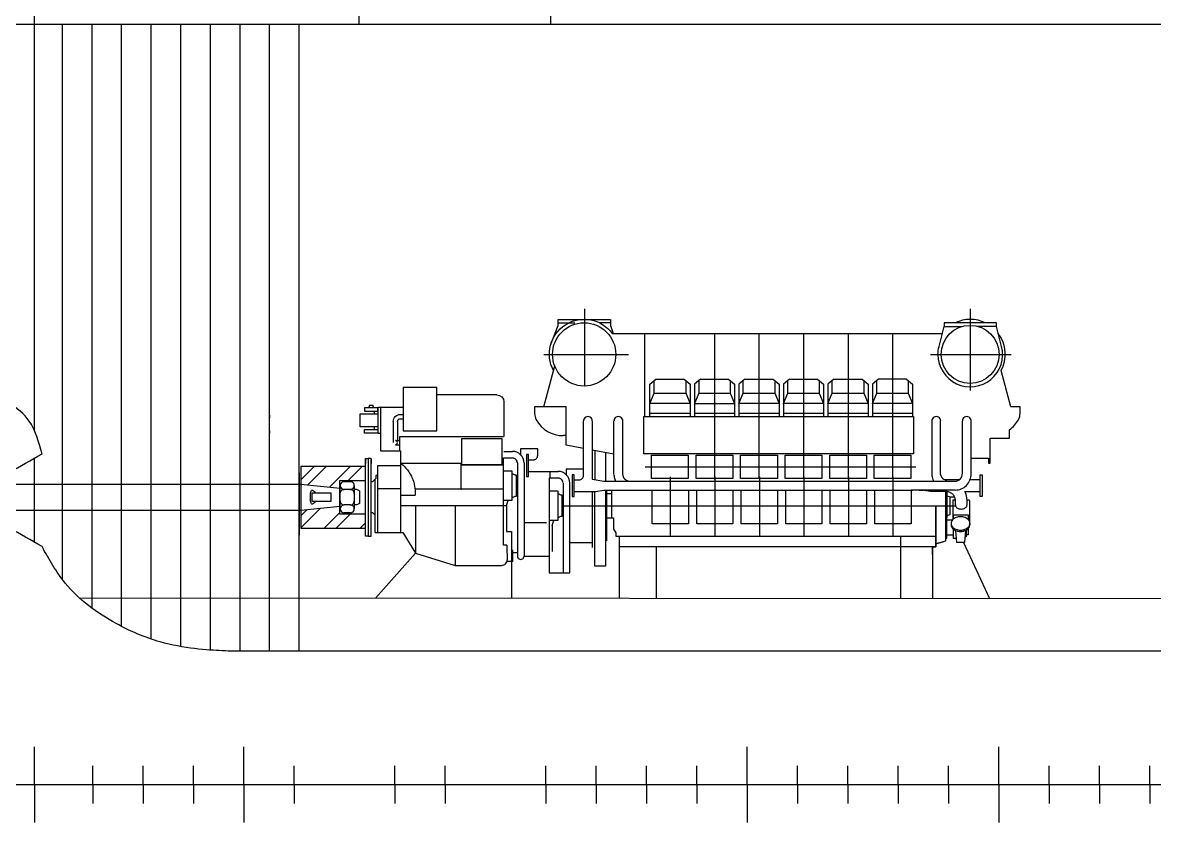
# Model space of a CAD drawing. Header units: millimetres. Extents: x 2592 to 2762, y 1632 to 1753.
# Drawn here: x 2603 to 2624.26, y 1718.64 to 1733.65 of the extents above; entities that cross this region are included whole.
import ezdxf

# ---------------------------------------------------------------- set-up
doc = ezdxf.new("R2010")
doc.units = ezdxf.units.MM
doc.linetypes.add('atContinuous2', pattern=[0])
doc.linetypes.add('Linetype1', pattern=[22.1444, 7.636, -1.5272, 2.2908, -1.5272, 7.636, -1.5272])
for name, color, linetype in [('-1', 7, 'Continuous'), ('14', 7, 'Continuous'), ('15', 7, 'Continuous'), ('Layer3', 7, 'Continuous')]:
    doc.layers.add(name, color=color, linetype=linetype)

msp = doc.modelspace()

# ---------------------------------------------------------------- hatches: boundary and pattern name
at = {"layer": '14', "transparency": 33554676}
h = msp.add_hatch(dxfattribs=at)
h.set_pattern_fill('ANSI32', color=256, scale=0.05)
h.set_pattern_definition([(45, (-309.5266, 536.90973), (-0.336759605, 0.336759605), []), (45, (-309.3021, 536.90973), (-0.336759605, 0.336759605), [])])
h.paths.add_polyline_path([(2609.44, 1725.323), (2608.223, 1725.323), (2608.223, 1724.982), (2608.953, 1724.909), (2608.953, 1725.053), (2609.44, 1725.053)])
h.paths.add_polyline_path([(2609.44, 1724.425), (2608.953, 1724.425), (2608.953, 1724.568), (2608.223, 1724.495), (2608.223, 1724.155), (2609.44, 1724.155)])

# ---------------------------------------------------------------- linework, layer by layer
at = {"layer": '-1', "color": 7}
for p, q in [((2609.315, 1735.841), (2609.315, 1733.617)), ((2608.193, 1724.802), (2608.193, 1724.531)), ((2619.493, 1722.837), (2619.493, 1724.005)), ((2614.901, 1723.808), (2614.901, 1722.84))]:
    msp.add_line(p, q, dxfattribs=at)
for p, q in [((2603.223, 1725.987), (2603.223, 1735.841)), ((2612.922, 1733.617), (2612.922, 1735.841)), ((2595.418, 1733.617), (2708.179, 1733.617)), ((2603.746, 1723.194), (2603.746, 1733.617)), ((2604.302, 1722.656), (2604.302, 1733.617)), ((2604.858, 1722.313), (2604.858, 1733.617)), ((2605.414, 1722.075), (2605.414, 1733.617)), ((2605.97, 1721.936), (2605.97, 1733.617)), ((2606.526, 1721.868), (2606.526, 1733.617)), ((2607.082, 1721.85), (2607.082, 1733.617)), ((2607.638, 1721.85), (2607.638, 1733.617)), ((2608.193, 1721.85), (2608.193, 1733.617)), ((2603.223, 1723.891), (2603.223, 1725.475)), ((2608.223, 1725.323), (2609.44, 1725.323)), ((2608.223, 1725.323), (2608.223, 1724.155)), ((2609.44, 1725.468), (2609.44, 1725.371)), ((2609.544, 1725.468), (2609.544, 1725.371)), ((2608.193, 1725.194), (2608.193, 1724.026)), ((2602.689, 1724.982), (2608.223, 1724.982)), ((2608.223, 1724.982), (2608.963, 1724.908)), ((2608.953, 1725.053), (2608.953, 1724.425)), ((2608.953, 1725.053), (2609.44, 1725.053)), ((2609.16, 1724.885), (2609.031, 1724.885)), ((2609.228, 1724.954), (2609.228, 1724.519)), ((2609.278, 1724.885), (2609.228, 1724.885)), ((2609.228, 1724.885), (2609.228, 1724.885)), ((2609.328, 1724.856), (2609.278, 1724.885)), ((2608.796, 1724.666), (2608.796, 1724.812)), ((2609.328, 1724.856), (2609.328, 1724.622)), ((2602.689, 1724.495), (2608.223, 1724.495)), ((2608.223, 1724.495), (2608.963, 1724.569)), ((2609.16, 1724.593), (2609.031, 1724.593)), ((2609.278, 1724.593), (2609.228, 1724.593)), ((2609.228, 1724.593), (2609.228, 1724.593)), ((2609.328, 1724.622), (2609.278, 1724.593)), ((2608.953, 1724.425), (2609.44, 1724.425)), ((2608.223, 1724.155), (2609.44, 1724.155)), ((2620.674, 1723.886), (2621.163, 1722.836)), ((2610.378, 1723.686), (2609.627, 1722.844)), ((2607.082, 1721.845), (2607.082, 1721.85)), ((2603.223, 1719.696), (2603.223, 1720.05)), ((2607.155, 1719.696), (2607.155, 1720.05)), ((2616.611, 1719.696), (2616.611, 1720.05)), ((2621.339, 1719.696), (2621.339, 1720.05)), ((2603.223, 1719.343), (2603.223, 1719.696)), ((2604.319, 1719.343), (2604.319, 1719.696)), ((2605.264, 1719.343), (2605.264, 1719.696)), ((2606.21, 1719.343), (2606.21, 1719.696)), ((2607.155, 1719.343), (2607.155, 1719.696)), ((2608.101, 1719.343), (2608.101, 1719.696)), ((2609.992, 1719.343), (2609.992, 1719.696)), ((2610.938, 1719.343), (2610.938, 1719.696)), ((2612.829, 1719.343), (2612.829, 1719.696)), ((2613.774, 1719.343), (2613.774, 1719.696)), ((2614.72, 1719.343), (2614.72, 1719.696)), ((2615.665, 1719.343), (2615.665, 1719.696)), ((2616.611, 1719.343), (2616.611, 1719.696)), ((2617.557, 1719.343), (2617.557, 1719.696)), ((2618.502, 1719.343), (2618.502, 1719.696)), ((2619.448, 1719.343), (2619.448, 1719.696)), ((2620.393, 1719.343), (2620.393, 1719.696)), ((2621.339, 1719.343), (2621.339, 1719.696)), ((2622.284, 1719.343), (2622.284, 1719.696)), ((2623.23, 1719.343), (2623.23, 1719.696)), ((2624.176, 1719.343), (2624.176, 1719.696)), ((2603.223, 1719.343), (2603.223, 1718.989)), ((2604.319, 1719.343), (2604.319, 1718.989)), ((2605.264, 1719.343), (2605.264, 1718.989)), ((2606.21, 1719.343), (2606.21, 1718.989)), ((2607.155, 1719.343), (2607.155, 1718.989)), ((2607.155, 1719.343), (2607.155, 1718.989)), ((2608.101, 1719.343), (2608.101, 1718.989)), ((2609.992, 1719.343), (2609.992, 1718.989)), ((2610.938, 1719.343), (2610.938, 1718.989)), ((2612.829, 1719.343), (2612.829, 1718.989)), ((2613.774, 1719.343), (2613.774, 1718.989)), ((2614.72, 1719.343), (2614.72, 1718.989)), ((2615.665, 1719.343), (2615.665, 1718.989)), ((2616.611, 1719.343), (2616.611, 1718.989)), ((2617.557, 1719.343), (2617.557, 1718.989)), ((2618.502, 1719.343), (2618.502, 1718.989)), ((2619.448, 1719.343), (2619.448, 1718.989)), ((2620.393, 1719.343), (2620.393, 1718.989)), ((2621.339, 1719.343), (2621.339, 1718.989)), ((2622.284, 1719.343), (2622.284, 1718.989)), ((2623.23, 1719.343), (2623.23, 1718.989)), ((2624.176, 1719.343), (2624.176, 1718.989)), ((2603.223, 1718.989), (2603.223, 1718.635)), ((2607.155, 1718.989), (2607.155, 1718.635)), ((2616.611, 1718.989), (2616.611, 1718.635)), ((2621.339, 1718.989), (2621.339, 1718.635))]:
    msp.add_line(p, q)
at = {"ltscale": 5}
msp.add_line((2594.373, 1719.343), (2723.46, 1719.343), dxfattribs=at)
for points in [[(2612.97, 1727.115, -0.928869), (2614.076, 1727.813), (2620.275, 1727.813)], [(2620.194, 1727.42, -0.065601), (2620.213, 1727.57), (2620.308, 1727.945)], [(2611.908, 1726.659, -0.402524), (2612.041, 1726.532), (2612.041, 1725.879)], [(2613.533, 1725.656), (2613.207, 1725.714), (2613.207, 1726.436), (2612.616, 1726.436), (2612.616, 1726.313, 0.132343), (2612.647, 1726.194)], [(2609.96, 1726.159, -0.41485), (2610.094, 1726.292), (2610.149, 1726.292)], [(2610.04, 1726.159, -0.414616), (2610.094, 1726.213), (2610.149, 1726.213)], [(2612.591, 1725.442, 0.414617), (2612.675, 1725.525), (2612.675, 1725.644), (2612.348, 1725.644), (2612.348, 1725.541)], [(2609.669, 1725.324, -0.414333), (2609.677, 1725.333), (2610.095, 1725.333)], [(2612.292, 1723.635, 1.000637), (2612.417, 1723.635), (2612.891, 1723.635)]]:
    msp.add_lwpolyline(points, format="xyb")
for points in [[(2612.915, 1727.59), (2613.059, 1727.961), (2613.059, 1728.01), (2613.059, 1728.076), (2614.043, 1728.076), (2614.043, 1728.01), (2613.841, 1728.01)], [(2613.059, 1728.01), (2613.265, 1728.01)], [(2613.265, 1728.01), (2613.371, 1728.01)], [(2614.043, 1728.01), (2614.043, 1727.961), (2614.091, 1727.813)], [(2621.388, 1727.57), (2621.293, 1727.945), (2621.293, 1728.01), (2620.308, 1728.01), (2620.308, 1727.945), (2620.65, 1727.945)], [(2621.293, 1727.945), (2620.944, 1727.945)], [(2614.683, 1727.813), (2614.683, 1726.252)], [(2612.788, 1726.436), (2612.994, 1727.203)], [(2621.735, 1726.313), (2621.735, 1726.436), (2621.563, 1726.436), (2621.381, 1727.115)], [(2614.781, 1726.252), (2614.781, 1726.859), (2614.894, 1726.957), (2615.423, 1726.957), (2615.536, 1726.859), (2615.536, 1726.252)], [(2615.454, 1726.93), (2615.454, 1726.695), (2615.536, 1726.498), (2614.781, 1726.498), (2614.863, 1726.695), (2614.863, 1726.93)], [(2615.73, 1726.957), (2615.618, 1726.859), (2615.618, 1726.252)], [(2615.7, 1726.93), (2615.7, 1726.695), (2616.29, 1726.695)], [(2615.73, 1726.957), (2616.259, 1726.957), (2616.372, 1726.859), (2616.372, 1726.252)], [(2616.29, 1726.93), (2616.29, 1726.695), (2616.372, 1726.498)], [(2616.567, 1726.957), (2616.454, 1726.859)], [(2617.127, 1726.93), (2617.127, 1726.695), (2617.209, 1726.498), (2616.454, 1726.498), (2616.536, 1726.695), (2616.536, 1726.93)], [(2616.454, 1726.859), (2616.454, 1726.252)], [(2616.567, 1726.957), (2617.096, 1726.957)], [(2617.096, 1726.957), (2617.209, 1726.859), (2617.209, 1726.252)], [(2617.403, 1726.957), (2617.291, 1726.859), (2617.291, 1726.252)], [(2617.963, 1726.93), (2617.963, 1726.695), (2618.045, 1726.498), (2617.291, 1726.498), (2617.373, 1726.695), (2617.373, 1726.93)], [(2617.403, 1726.957), (2617.932, 1726.957)], [(2617.932, 1726.957), (2618.045, 1726.859), (2618.045, 1726.252)], [(2618.24, 1726.957), (2618.127, 1726.859), (2618.127, 1726.252)], [(2618.8, 1726.93), (2618.8, 1726.695), (2618.882, 1726.498), (2618.127, 1726.498), (2618.209, 1726.695), (2618.209, 1726.93)], [(2618.24, 1726.957), (2618.769, 1726.957), (2618.882, 1726.859), (2618.882, 1726.252)], [(2619.605, 1726.957), (2619.076, 1726.957), (2618.964, 1726.859), (2618.964, 1726.252)], [(2619.636, 1726.908), (2619.636, 1726.695), (2619.718, 1726.498), (2618.964, 1726.498), (2619.046, 1726.695), (2619.046, 1726.93)], [(2619.605, 1726.957), (2619.718, 1726.859), (2619.718, 1726.252)], [(2611.908, 1726.659), (2610.784, 1726.659)], [(2614.863, 1726.695), (2615.454, 1726.695)], [(2615.7, 1726.695), (2615.618, 1726.498), (2616.372, 1726.498)], [(2616.536, 1726.695), (2617.127, 1726.695)], [(2617.373, 1726.695), (2617.963, 1726.695)], [(2618.209, 1726.695), (2618.8, 1726.695)], [(2619.046, 1726.695), (2619.636, 1726.695)], [(2609.506, 1726.45), (2609.493, 1726.417)], [(2609.585, 1726.45), (2609.585, 1726.461), (2609.506, 1726.461), (2609.506, 1726.45)], [(2609.598, 1726.417), (2609.585, 1726.45)], [(2609.718, 1725.936), (2609.68, 1725.936), (2609.68, 1726.428), (2610.149, 1726.428)], [(2609.718, 1726.428), (2609.718, 1725.608), (2610.095, 1725.608), (2610.095, 1724.075)], [(2607.639, 1726.232), (2607.639, 1726.282)], [(2609.68, 1726.06), (2609.337, 1726.06), (2609.337, 1726.304), (2609.68, 1726.304)], [(2609.611, 1726.304), (2609.611, 1726.354)], [(2613.533, 1725.149), (2613.533, 1726.17)], [(2613.7, 1726.168), (2613.7, 1725.075), (2613.917, 1725.04), (2620.516, 1725.04)], [(2614.107, 1725.166), (2614.107, 1726.17)], [(2614.274, 1725.166), (2614.274, 1726.168)], [(2614.781, 1726.318), (2615.536, 1726.318)], [(2615.618, 1726.318), (2616.372, 1726.318)], [(2616.454, 1726.318), (2617.209, 1726.318)], [(2617.291, 1726.318), (2618.045, 1726.318)], [(2618.127, 1726.318), (2618.882, 1726.318)], [(2618.964, 1726.318), (2619.718, 1726.318)], [(2620.078, 1726.17), (2620.078, 1725.166), (2620.079, 1725.142), (2620.082, 1725.119), (2620.088, 1725.096), (2620.096, 1725.073), (2620.103, 1725.056), (2620.112, 1725.04)], [(2620.244, 1725.165), (2620.244, 1726.17)], [(2620.652, 1725.175), (2620.652, 1726.168)], [(2620.818, 1725.175), (2620.818, 1726.17)], [(2607.639, 1725.938), (2607.639, 1725.988)], [(2609.611, 1726.01), (2609.611, 1726.06)], [(2609.96, 1726.159), (2609.96, 1725.764)], [(2610.04, 1726.159), (2610.04, 1725.804)], [(2620.818, 1725.473), (2621.14, 1725.473), (2621.14, 1725.375), (2621.173, 1725.375), (2621.173, 1725.85), (2621.539, 1725.85), (2621.539, 1726.006)], [(2610, 1725.804), (2610.085, 1725.804)], [(2610.085, 1725.608), (2610.085, 1725.879), (2612.032, 1725.879)], [(2613.207, 1725.895), (2613.154, 1725.895), (2613.154, 1725.895), (2613.154, 1725.895), (2613.154, 1725.895), (2613.154, 1725.895), (2613.154, 1725.895), (2613.154, 1725.895), (2613.154, 1725.895), (2613.154, 1725.895), (2613.154, 1725.895), (2613.154, 1725.895), (2613.154, 1725.895), (2613.154, 1725.895), (2613.154, 1725.895), (2613.154, 1725.895), (2613.154, 1725.895), (2613.154, 1725.895), (2613.154, 1725.895), (2613.154, 1725.895), (2613.154, 1725.895), (2613.154, 1725.895), (2613.154, 1725.895), (2613.154, 1725.895), (2613.154, 1725.895), (2613.154, 1725.895), (2613.154, 1725.895), (2613.154, 1725.895), (2613.154, 1725.895), (2613.154, 1725.895), (2613.154, 1725.895), (2613.154, 1725.895), (2613.154, 1725.895), (2613.154, 1725.895), (2613.154, 1725.895), (2613.154, 1725.895), (2613.154, 1725.895), (2613.154, 1725.895), (2613.154, 1725.895), (2613.154, 1725.895), (2613.154, 1725.895), (2613.154, 1725.895), (2613.154, 1725.895), (2613.154, 1725.895), (2613.154, 1725.895), (2613.154, 1725.895), (2613.154, 1725.895), (2613.154, 1725.895), (2613.154, 1725.895), (2613.154, 1725.895), (2613.154, 1725.895)], [(2610, 1725.724), (2610.085, 1725.724)], [(2612.041, 1725.6), (2612.199, 1725.6)], [(2613.7, 1725.627), (2614.107, 1725.555)], [(2613.748, 1725.619), (2613.748, 1725.067)], [(2613.945, 1725.584), (2613.945, 1725.04)], [(2609.669, 1724.075), (2609.669, 1725.324)], [(2610.113, 1725.368), (2610.144, 1725.341), (2610.166, 1725.32), (2610.197, 1725.286), (2610.227, 1725.251), (2610.251, 1725.218), (2610.268, 1725.192), (2610.291, 1725.153), (2610.302, 1725.132), (2610.312, 1725.111), (2610.328, 1725.072), (2610.338, 1725.042), (2610.345, 1725.019), (2610.354, 1724.984), (2610.361, 1724.949), (2610.368, 1724.907), (2610.371, 1724.875), (2610.373, 1724.827), (2610.373, 1724.78)], [(2610.118, 1725.375), (2611.229, 1725.375)], [(2611.232, 1725.373), (2611.23, 1725.37), (2611.229, 1725.367)], [(2611.229, 1725.367), (2611.229, 1724.903)], [(2612.032, 1725.34), (2611.232, 1725.34)], [(2612.093, 1723.84), (2612.032, 1723.84), (2612.032, 1725.475), (2612.199, 1725.475)], [(2612.292, 1725.382), (2612.292, 1723.635)], [(2612.417, 1725.382), (2612.417, 1723.635)], [(2612.499, 1725.442), (2612.591, 1725.442)], [(2609.669, 1725.149), (2609.636, 1725.149), (2609.636, 1725.092)], [(2612.191, 1725.234), (2612.191, 1724.677), (2612.032, 1724.677)], [(2612.032, 1725.234), (2612.188, 1725.234)], [(2612.191, 1724.726), (2612.248, 1724.759), (2612.277, 1724.759), (2612.277, 1725.152), (2612.248, 1725.152), (2612.191, 1725.185)], [(2612.277, 1725.103), (2612.292, 1725.103)], [(2612.499, 1725.224), (2612.899, 1725.224), (2612.899, 1725.099)], [(2613.057, 1725.099), (2612.891, 1725.099), (2612.891, 1723.464), (2612.891, 1723.321), (2613.151, 1723.321), (2613.275, 1723.321), (2613.275, 1725.005)], [(2612.899, 1725.224), (2613.057, 1725.224)], [(2613.533, 1725.268), (2613.207, 1725.268), (2613.207, 1725.165)], [(2614.107, 1725.161), (2614.108, 1725.139), (2614.111, 1725.118), (2614.115, 1725.097), (2614.121, 1725.076), (2614.127, 1725.058), (2614.135, 1725.04)], [(2614.274, 1725.161), (2614.275, 1725.144), (2614.279, 1725.128), (2614.286, 1725.111), (2614.295, 1725.096), (2614.307, 1725.081), (2614.321, 1725.069), (2614.338, 1725.058), (2614.355, 1725.05), (2614.368, 1725.045), (2614.382, 1725.042), (2614.396, 1725.04), (2614.41, 1725.04)], [(2620.244, 1725.166), (2620.247, 1725.149), (2620.253, 1725.133), (2620.26, 1725.118), (2620.27, 1725.104), (2620.277, 1725.097), (2620.285, 1725.09), (2620.303, 1725.079), (2620.314, 1725.074), (2620.326, 1725.069), (2620.337, 1725.066), (2620.349, 1725.063), (2620.353, 1725.062), (2620.357, 1725.062)], [(2608.193, 1724.944), (2608.193, 1724.39)], [(2608.963, 1724.52), (2608.963, 1724.958)], [(2609.031, 1725.031), (2609.16, 1725.031)], [(2609.228, 1724.961), (2609.228, 1724.519), (2609.228, 1724.519)], [(2609.62, 1724.403), (2609.579, 1724.444), (2609.544, 1724.444), (2609.544, 1725.034), (2609.579, 1725.034), (2609.636, 1725.092)], [(2609.62, 1724.078), (2609.62, 1725.075)], [(2609.669, 1724.903), (2610.095, 1724.903)], [(2612.032, 1724.887), (2610.37, 1724.887)], [(2612.273, 1724.923), (2612.276, 1724.924), (2612.277, 1724.926)], [(2613.151, 1725.005), (2613.151, 1723.321)], [(2613.357, 1725.065), (2613.45, 1725.065)], [(2620.595, 1725.065), (2620.338, 1725.065)], [(2620.986, 1725.065), (2620.798, 1725.065)], [(2608.796, 1724.812), (2608.431, 1724.812), (2608.431, 1724.666), (2608.796, 1724.666)], [(2610.372, 1724.772), (2610.108, 1724.772), (2610.106, 1724.771), (2610.105, 1724.768)], [(2612.277, 1724.808), (2612.292, 1724.808)], [(2613.05, 1724.858), (2613.05, 1724.3), (2612.891, 1724.3)], [(2612.891, 1724.858), (2613.047, 1724.858)], [(2613.05, 1724.349), (2613.107, 1724.382), (2613.135, 1724.382), (2613.135, 1724.776), (2613.107, 1724.776), (2613.05, 1724.809)], [(2613.135, 1724.727), (2613.151, 1724.727)], [(2613.357, 1724.847), (2613.758, 1724.847), (2613.917, 1724.873), (2619.713, 1724.873)], [(2613.699, 1724.847), (2613.699, 1723.792)], [(2613.945, 1724.873), (2613.945, 1723.447), (2613.748, 1723.447), (2613.748, 1724.846)], [(2613.969, 1724.873), (2613.969, 1723.923), (2613.945, 1723.923)], [(2613.969, 1724.809), (2614.059, 1724.809)], [(2614.059, 1724.873), (2614.059, 1724.349)], [(2615.505, 1724.873), (2615.505, 1724.239), (2614.825, 1724.239), (2614.825, 1724.873)], [(2616.342, 1724.873), (2616.342, 1724.239), (2615.661, 1724.239), (2615.661, 1724.873)], [(2617.178, 1724.873), (2617.178, 1724.239), (2616.498, 1724.239), (2616.498, 1724.873)], [(2618.015, 1724.873), (2618.015, 1724.239), (2617.334, 1724.239), (2617.334, 1724.873)], [(2618.851, 1724.873), (2618.851, 1724.239), (2618.171, 1724.239), (2618.171, 1724.873)], [(2619.688, 1724.873), (2619.688, 1724.239), (2619.007, 1724.239), (2619.007, 1724.873)], [(2620.516, 1724.873), (2619.692, 1724.873)], [(2619.841, 1724.874), (2619.907, 1724.874)], [(2620.333, 1724.847), (2620.044, 1724.847), (2619.885, 1724.873)], [(2620.336, 1724.847), (2620.336, 1723.915), (2620.156, 1723.866), (2620.306, 1723.907)], [(2620.521, 1724.594), (2620.521, 1724.681), (2620.519, 1724.702), (2620.515, 1724.723), (2620.511, 1724.734), (2620.506, 1724.745), (2620.501, 1724.756), (2620.495, 1724.765), (2620.488, 1724.775), (2620.48, 1724.784), (2620.472, 1724.793), (2620.463, 1724.801), (2620.453, 1724.809), (2620.442, 1724.816), (2620.431, 1724.823), (2620.42, 1724.828), (2620.407, 1724.834), (2620.394, 1724.838), (2620.38, 1724.842), (2620.367, 1724.845), (2620.35, 1724.846), (2620.333, 1724.847)], [(2620.359, 1724.691), (2620.336, 1724.691)], [(2620.359, 1724.691), (2620.362, 1724.692), (2620.363, 1724.694)], [(2620.415, 1724.751), (2620.415, 1724.407), (2620.361, 1724.392)], [(2620.361, 1724.691), (2620.361, 1724.361)], [(2620.363, 1724.847), (2620.363, 1724.694)], [(2620.363, 1724.765), (2620.433, 1724.746), (2620.506, 1724.746)], [(2620.521, 1724.681), (2620.474, 1724.681), (2620.474, 1724.321)], [(2620.521, 1724.594), (2620.521, 1724.586), (2620.523, 1724.579), (2620.528, 1724.567), (2620.535, 1724.556), (2620.543, 1724.548), (2620.551, 1724.541), (2620.559, 1724.535), (2620.575, 1724.527), (2620.588, 1724.523), (2620.608, 1724.518), (2620.63, 1724.517), (2620.651, 1724.518), (2620.669, 1724.522), (2620.684, 1724.527), (2620.696, 1724.533), (2620.706, 1724.538), (2620.713, 1724.544), (2620.724, 1724.555), (2620.731, 1724.564), (2620.734, 1724.571), (2620.738, 1724.583), (2620.739, 1724.594), (2620.739, 1724.681), (2620.738, 1724.708), (2620.735, 1724.735), (2620.73, 1724.761), (2620.723, 1724.788), (2620.712, 1724.818), (2620.699, 1724.847), (2620.986, 1724.847)], [(2620.786, 1724.681), (2620.739, 1724.681)], [(2620.786, 1724.679), (2620.786, 1724.285)], [(2612.101, 1724.575), (2610.105, 1724.575)], [(2610.378, 1724.567), (2610.378, 1723.686)], [(2611.124, 1724.567), (2611.124, 1723.46)], [(2612.09, 1724.579), (2612.089, 1724.571), (2612.088, 1724.562)], [(2612.088, 1724.562), (2612.088, 1724.094), (2612.181, 1724.094), (2612.181, 1723.463), (2612.181, 1722.842)], [(2612.09, 1724.579), (2612.113, 1724.665)], [(2613.132, 1724.546), (2613.134, 1724.547), (2613.135, 1724.549)], [(2620.09, 1723.808), (2620.156, 1723.808), (2620.156, 1724.579), (2620.156, 1723.808), (2614.207, 1723.808)], [(2609.16, 1724.447), (2609.031, 1724.447)], [(2609.031, 1724.447), (2609.16, 1724.447)], [(2612.417, 1724.267), (2612.84, 1724.267)], [(2612.949, 1724.202), (2612.972, 1724.288)], [(2613.135, 1724.431), (2613.151, 1724.431)], [(2613.969, 1724.349), (2614.1, 1724.349), (2614.1, 1724.142), (2614.141, 1724.071)], [(2620.336, 1723.971), (2620.363, 1723.971), (2620.363, 1724.361), (2620.336, 1724.361)], [(2620.459, 1724.305), (2620.363, 1724.305)], [(2620.44, 1724.247), (2620.441, 1724.235), (2620.443, 1724.223), (2620.447, 1724.212), (2620.452, 1724.201), (2620.458, 1724.191), (2620.465, 1724.182), (2620.473, 1724.174), (2620.482, 1724.166), (2620.491, 1724.159), (2620.511, 1724.147), (2620.531, 1724.137), (2620.552, 1724.13), (2620.573, 1724.126), (2620.592, 1724.123), (2620.611, 1724.122), (2620.629, 1724.122), (2620.645, 1724.123), (2620.661, 1724.126), (2620.675, 1724.129), (2620.7, 1724.136), (2620.72, 1724.145), (2620.736, 1724.155), (2620.749, 1724.164), (2620.759, 1724.173), (2620.767, 1724.181), (2620.779, 1724.196), (2620.785, 1724.208), (2620.789, 1724.218), (2620.793, 1724.232), (2620.794, 1724.247), (2620.793, 1724.259), (2620.791, 1724.271), (2620.787, 1724.282), (2620.782, 1724.293), (2620.776, 1724.303), (2620.768, 1724.312), (2620.76, 1724.32), (2620.752, 1724.328), (2620.743, 1724.335), (2620.723, 1724.347), (2620.702, 1724.357), (2620.682, 1724.363), (2620.661, 1724.368), (2620.641, 1724.371), (2620.623, 1724.372), (2620.605, 1724.372), (2620.588, 1724.37), (2620.573, 1724.368), (2620.559, 1724.365), (2620.534, 1724.358), (2620.514, 1724.349), (2620.497, 1724.339), (2620.484, 1724.33), (2620.474, 1724.321), (2620.466, 1724.313), (2620.455, 1724.298), (2620.448, 1724.285), (2620.445, 1724.276), (2620.441, 1724.262), (2620.44, 1724.247), (2620.44, 1724.247)], [(2620.44, 1724.247), (2620.44, 1724.221)], [(2620.486, 1724.331), (2620.486, 1724.405), (2620.758, 1724.405), (2620.758, 1724.323)], [(2620.794, 1724.247), (2620.794, 1724.221)], [(2609.623, 1724.075), (2610.138, 1724.075), (2610.378, 1723.686)], [(2612.949, 1724.202), (2612.947, 1724.194), (2612.947, 1724.185)], [(2612.947, 1724.185), (2612.947, 1723.718)], [(2614.141, 1724.071), (2614.141, 1724.005), (2620.156, 1724.005)], [(2620.44, 1724.221), (2620.441, 1724.209), (2620.443, 1724.198), (2620.446, 1724.187), (2620.451, 1724.178), (2620.456, 1724.169), (2620.462, 1724.161), (2620.475, 1724.147), (2620.488, 1724.136), (2620.501, 1724.127), (2620.513, 1724.12), (2620.525, 1724.114), (2620.546, 1724.107), (2620.563, 1724.102), (2620.59, 1724.098), (2620.617, 1724.096), (2620.634, 1724.097), (2620.65, 1724.098), (2620.665, 1724.101), (2620.679, 1724.104), (2620.703, 1724.112), (2620.723, 1724.121), (2620.739, 1724.13), (2620.751, 1724.14), (2620.761, 1724.148), (2620.768, 1724.156), (2620.779, 1724.172), (2620.786, 1724.184), (2620.789, 1724.193), (2620.793, 1724.207), (2620.794, 1724.221)], [(2620.534, 1723.961), (2620.486, 1723.961), (2620.486, 1724.137)], [(2620.521, 1724.116), (2620.54, 1723.886)], [(2620.713, 1724.116), (2620.694, 1723.886)], [(2620.722, 1724.12), (2620.722, 1723.993), (2620.703, 1723.993)], [(2620.758, 1724.146), (2620.758, 1724.03), (2620.722, 1724.03)], [(2612.096, 1723.837), (2612.095, 1723.839), (2612.093, 1723.84)], [(2612.096, 1723.837), (2612.096, 1723.807), (2612.101, 1723.566)], [(2613.275, 1723.89), (2613.699, 1723.89)], [(2614.207, 1724.005), (2614.207, 1722.841)], [(2620.482, 1724.026), (2620.363, 1724.026)], [(2620.694, 1723.886), (2620.54, 1723.886)], [(2610.378, 1723.686), (2611.124, 1723.46)], [(2612.207, 1723.533), (2612.207, 1723.738), (2612.181, 1723.738)], [(2612.207, 1723.698), (2612.292, 1723.698)], [(2620.09, 1723.664), (2620.09, 1723.808), (2620.09, 1722.837)], [(2611.124, 1723.46), (2611.995, 1723.46)]]:
    msp.add_lwpolyline(points)
at = {"linetype": 'Linetype1'}
for points in [[(2613.551, 1728.278), (2613.551, 1726.845)], [(2620.801, 1728.278), (2620.801, 1726.74)], [(2615.995, 1727.813), (2615.995, 1725.072)], [(2616.831, 1727.813), (2616.831, 1725.09)], [(2617.668, 1727.813), (2617.668, 1725.108)], [(2618.504, 1727.813), (2618.504, 1725.072)], [(2619.341, 1727.813), (2619.341, 1725.09)], [(2612.791, 1727.42), (2614.378, 1727.42)], [(2620.053, 1727.42), (2621.567, 1727.42)], [(2614.695, 1725.309), (2619.779, 1725.309)], [(2615.165, 1725.121), (2615.165, 1724.005)], [(2616.002, 1725.121), (2616.002, 1724.005)], [(2616.838, 1725.121), (2616.838, 1724.005)], [(2617.675, 1725.121), (2617.675, 1724.005)], [(2618.511, 1725.121), (2618.511, 1724.005)], [(2619.348, 1725.121), (2619.348, 1724.005)], [(2613.146, 1724.579), (2620.53, 1724.579)]]:
    msp.add_lwpolyline(points, dxfattribs=at)
for points in [[(2610.149, 1725.982), (2610.78, 1725.982), (2610.78, 1726.801), (2610.149, 1726.801)], [(2609.423, 1726.354), (2609.669, 1726.354), (2609.669, 1726.417), (2609.423, 1726.417)], [(2619.734, 1726.252), (2619.734, 1725.555), (2614.666, 1725.555), (2614.666, 1726.252)], [(2609.423, 1726.01), (2609.669, 1726.01), (2609.669, 1725.943), (2609.423, 1725.943)], [(2611.998, 1725.346), (2611.252, 1725.346), (2611.252, 1725.838), (2611.998, 1725.838)], [(2612.463, 1725.128), (2612.499, 1725.128), (2612.499, 1725.538), (2612.463, 1725.538)], [(2615.503, 1725.087), (2614.814, 1725.087), (2614.814, 1725.53), (2615.503, 1725.53)], [(2616.339, 1725.087), (2615.65, 1725.087), (2615.65, 1725.53), (2616.339, 1725.53)], [(2617.176, 1725.087), (2616.487, 1725.087), (2616.487, 1725.53), (2617.176, 1725.53)], [(2618.012, 1725.087), (2617.323, 1725.087), (2617.323, 1725.53), (2618.012, 1725.53)], [(2618.849, 1725.087), (2618.16, 1725.087), (2618.16, 1725.53), (2618.849, 1725.53)], [(2619.685, 1725.087), (2618.996, 1725.087), (2618.996, 1725.53), (2619.685, 1725.53)], [(2609.44, 1724.009), (2609.44, 1725.468), (2609.492, 1725.468), (2609.492, 1724.009)], [(2609.544, 1724.009), (2609.544, 1725.468), (2609.492, 1725.468), (2609.492, 1724.009)], [(2613.321, 1724.751), (2613.357, 1724.751), (2613.357, 1725.161), (2613.321, 1725.161)], [(2620.986, 1724.751), (2620.986, 1725.161), (2621.022, 1725.161), (2621.022, 1724.751)]]:
    msp.add_lwpolyline(points, close=True)
at = {"linetype": 'atContinuous2'}
for centre, radius in [((2613.547, 1727.42), 0.594), ((2620.797, 1727.42), 0.545)]:
    msp.add_circle(centre, radius, dxfattribs=at)
for centre, radius, start, end in [((2620.801, 1727.431), 0.646, 63.7499, 116.2654), ((2620.81, 1727.42), 0.648, 331.8584, 37.1263), ((2620.801, 1727.419), 0.607, 179.957, 14.4046), ((2613.15, 1726.468), 0.573, 208.5881, 270.4226), ((2613.617, 1726.17), 0.0833, 359.9651, 180.0349), ((2614.191, 1726.17), 0.0833, 359.9618, 180.0382), ((2620.161, 1726.17), 0.0833, 359.9637, 180.0363), ((2620.735, 1726.17), 0.0833, 359.9633, 180.0367), ((2621.214, 1726.459), 0.557, 305.5717, 331.5692), ((2621.499, 1726.311), 0.237, 330.3851, 0.5411), ((2610, 1725.764), 0.0396, 270.0364, 89.9636), ((2612.199, 1725.382), 0.218, 359.9378, 90.0616), ((2612.199, 1725.382), 0.0934, 359.9584, 90.0275), ((2613.057, 1725.006), 0.218, 359.9378, 90.0616), ((2613.057, 1725.006), 0.0934, 359.9584, 90.0275), ((2613.45, 1725.149), 0.0833, 269.9538, 0.0326), ((2620.516, 1725.175), 0.302, 269.9374, 0.0621), ((2620.516, 1725.175), 0.135, 269.938, 0.0614), ((2611.246, 1724.903), 0.0164, 179.9684, 270.0544), ((2612.129, 1724.66), 0.0162, 89.4492, 165.4947), ((2612.987, 1724.284), 0.0162, 89.4492, 165.4947), ((2611.995, 1723.566), 0.107, 269.9386, 0.0564)]:
    msp.add_arc(centre, radius, start, end, dxfattribs=at)
for centre, start, end in [((2609.036, 1724.958), 86.1013, 273.8987), ((2609.036, 1724.812), 86.1013, 180), ((2609.155, 1724.958), 266.1013, 93.8987), ((2609.155, 1724.812), 357.6415, 93.8987), ((2609.036, 1724.666), 180, 273.8987), ((2609.036, 1724.52), 86.1013, 273.8987), ((2609.155, 1724.666), 266.1013, 2.3585), ((2609.155, 1724.52), 266.1013, 93.8987)]:
    msp.add_arc(centre, 0.0732, start, end)
msp.add_open_spline([(2608.503, 1724.666), (2608.475, 1724.631), (2608.428, 1724.573), (2608.412, 1724.639), (2608.406, 1724.666), (2608.406, 1724.715), (2608.406, 1724.763), (2608.406, 1724.812), (2608.412, 1724.839), (2608.428, 1724.905), (2608.475, 1724.846), (2608.503, 1724.812)], degree=3, knots=[0, 0, 0, 0, 0.093723, 0.158723, 0.158723, 0.158723, 1.158723, 1.158723, 1.158723, 1.223723, 1.317446, 1.317446, 1.317446, 1.317446])
at = {"layer": '15'}
msp.add_open_spline([(2709.391, 1735.827), (2709.817, 1735.919), (2710.477, 1736.174), (2710.948, 1736.642), (2711.116, 1736.81), (2714.662, 1736.81), (2718.208, 1736.81), (2721.754, 1736.81), (2720.761, 1735.824), (2719.403, 1734.476), (2717.167, 1731.123), (2717.167, 1731.123), (2716.481, 1729.389), (2715.911, 1727.078), (2715.313, 1724.752), (2714.309, 1722.777), (2713.818, 1721.862), (2712.442, 1721.892), (2690.304, 1721.878), (2668.166, 1721.864), (2646.028, 1721.85), (2632.996, 1721.85), (2619.965, 1721.85), (2606.934, 1721.85), (2606.934, 1721.85), (2606.934, 1721.85), (2606.636, 1721.856), (2605.715, 1721.922), (2604.644, 1722.385), (2603.829, 1722.978), (2603.495, 1723.574), (2603.362, 1723.811), (2603.156, 1723.929), (2602.95, 1724.047), (2602.744, 1724.165), (2602.744, 1724.51), (2602.744, 1724.856), (2602.744, 1725.201), (2602.95, 1725.319), (2603.156, 1725.437), (2603.362, 1725.555), (2603.303, 1725.775), (2603.152, 1726.341), (2602.2, 1726.778), (2601.261, 1726.948), (2599.986, 1726.99), (2598.362, 1727.629), (2596.716, 1728.266), (2595.882, 1729.341), (2595.513, 1729.989), (2595.447, 1730.532), (2595.418, 1730.768), (2595.418, 1731.687), (2595.418, 1732.606), (2595.418, 1733.525), (2595.418, 1734.297), (2595.418, 1735.069), (2595.418, 1735.841), (2604.953, 1735.841), (2614.488, 1735.841), (2623.655, 1735.841), (2623.691, 1735.826), (2623.726, 1735.811), (2623.761, 1735.796)], degree=3, knots=[1.134545, 1.134545, 1.134545, 1.134545, 2.515132, 3.281721, 3.281721, 3.281721, 4.281721, 4.281721, 4.281721, 8.726256, 10.356682, 12.498628, 13.80364, 16.24346, 20.226537, 21.730911, 23.966032, 23.966032, 23.966032, 24.966032, 24.966032, 24.966032, 25.966032, 25.966032, 25.966032, 26.198271, 26.703332, 28.175098, 29.140342, 30.460139, 31.335051, 31.335051, 31.335051, 32.335051, 32.335051, 32.335051, 33.335051, 33.335051, 33.335051, 34.335051, 34.335051, 34.335051, 35.047195, 36.166156, 37.391397, 38.202571, 40.252391, 43.035888, 43.637992, 44.63295, 45.397134, 45.397134, 45.397134, 46.397134, 46.397134, 46.397134, 47.397134, 47.397134, 47.397134, 48.397134, 48.397134, 48.397134, 48.473522, 48.473522, 48.473522, 48.473522], dxfattribs=at)
at = {"layer": 'Layer3', "color": 0}
for p, q in [((2612.207, 1723.533), (2612.096, 1723.533)), ((2604.067, 1722.848), (2706.779, 1722.78))]:
    msp.add_line(p, q, dxfattribs=at)

doc.saveas('drawing.dxf')
